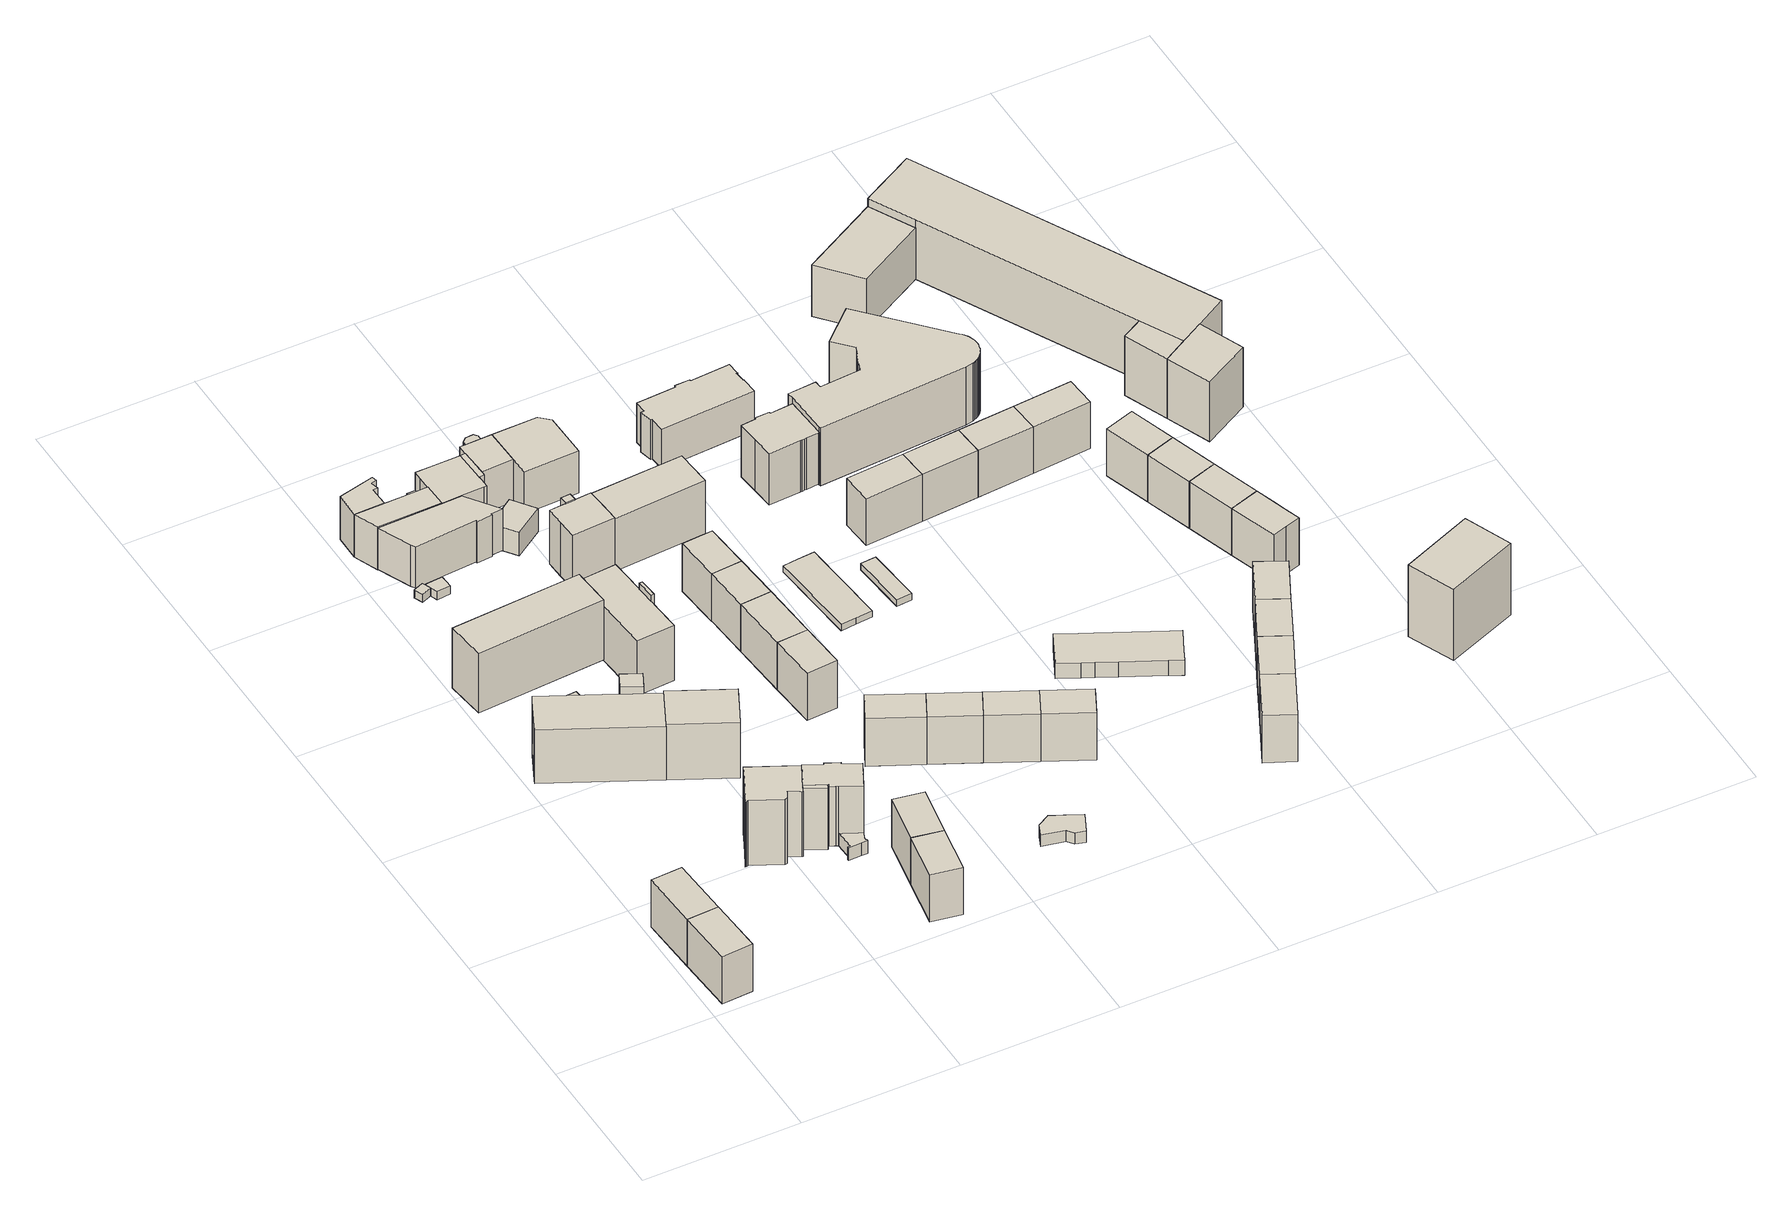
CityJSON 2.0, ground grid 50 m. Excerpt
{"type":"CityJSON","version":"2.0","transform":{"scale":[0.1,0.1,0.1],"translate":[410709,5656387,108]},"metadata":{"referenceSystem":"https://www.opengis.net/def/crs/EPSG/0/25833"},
"CityObjects":{
"building1":{"type":"Building","attributes":{"Dachtyp_tdc":"tdcGableRoof","Gemeindeschluessel":14612000,"Dachneigung":34.64,"QualitaetDacherkennung":91,"Geometrietyp2DReferenz":"3000","measuredHeight":19.17,"function":"31001_9998","roofType":"3100"},"geometry":[{"type":"Solid","lod":"1","boundaries":[[[[0,1,2,3]],[[4,5,6,7]],[[3,5,4,0]],[[2,6,5,3]],[[1,7,6,2]],[[0,4,7,1]]]]}]},
"building2":{"type":"Building","attributes":{"Dachtyp_tdc":"tdcGableRoof","Gemeindeschluessel":14612000,"Dachneigung":34.82,"QualitaetDacherkennung":87,"Geometrietyp2DReferenz":"3000","measuredHeight":19.17,"function":"31001_9998","roofType":"3100"},"geometry":[{"type":"Solid","lod":"1","boundaries":[[[[1,0,8,9]],[[7,10,11,4]],[[9,10,7,1]],[[8,11,10,9]],[[0,4,11,8]],[[1,7,4,0]]]]}]},
"building3":{"type":"Building","attributes":{"Gemeindeschluessel":14612000,"Geometrietyp2DReferenz":"3000","function":"31001_9998","roofType":"9999"},"children":["building3-1","building3-2"]},
"building3-1":{"type":"BuildingPart","attributes":{"Dachtyp_tdc":"tdcPolyFlatRoof","Dachneigung":0,"QualitaetDacherkennung":34,"Geometrietyp2DReferenz":"3000","measuredHeight":22.38,"roofType":"1000"},"parents":["building3"],"geometry":[{"type":"Solid","lod":"1","boundaries":[[[[12,13,14,15]],[[16,17,18,19]],[[14,17,16,15]],[[13,18,17,14]],[[12,19,18,13]],[[15,16,19,12]]]]}]},
"building3-2":{"type":"BuildingPart","attributes":{"Dachtyp_tdc":"tdcCutGableRoof","Dachneigung":0.885,"QualitaetDacherkennung":66,"Geometrietyp2DReferenz":"3000","measuredHeight":22.41,"roofType":"9999"},"parents":["building3"],"geometry":[{"type":"Solid","lod":"1","boundaries":[[[[20,21,22,23,24,25,26,27,28,29,30]],[[31,16,19,32,33,34,35,36,37,38,39]],[[30,16,31,20]],[[29,19,16,30]],[[28,32,19,29]],[[27,33,32,28]],[[26,34,33,27]],[[25,35,34,26]],[[24,36,35,25]],[[23,37,36,24]],[[22,38,37,23]],[[21,39,38,22]],[[20,31,39,21]]]]}]},
"building4":{"type":"Building","attributes":{"Dachtyp_tdc":"tdcPolyFlatRoof","Gemeindeschluessel":14612000,"Dachneigung":0,"QualitaetDacherkennung":68,"Geometrietyp2DReferenz":"3000","measuredHeight":2.87,"function":"31001_9998","roofType":"1000"},"geometry":[{"type":"Solid","lod":"1","boundaries":[[[[40,41,42,43]],[[44,45,46,47]],[[43,45,44,40]],[[42,46,45,43]],[[41,47,46,42]],[[40,44,47,41]]]]}]},
"building5":{"type":"Building","attributes":{"Dachtyp_tdc":"tdcFreeFormRoof","Gemeindeschluessel":14612000,"Dachneigung":1.7,"QualitaetDacherkennung":62,"Geometrietyp2DReferenz":"3000","measuredHeight":25.72,"function":"31001_9998","roofType":"5000"},"geometry":[{"type":"Solid","lod":"1","boundaries":[[[[48,49,50,51,52,53,54,55,56,57,58,59,60,61]],[[62,63,64,65,66,67,68,69,70,71,72,73,74,75]],[[61,63,62,48]],[[60,64,63,61]],[[59,65,64,60]],[[58,66,65,59]],[[57,67,66,58]],[[56,68,67,57]],[[55,69,68,56]],[[54,70,69,55]],[[53,71,70,54]],[[52,72,71,53]],[[51,73,72,52]],[[50,74,73,51]],[[49,75,74,50]],[[48,62,75,49]]]]}]},
"building6":{"type":"Building","attributes":{"Dachtyp_tdc":"tdcCutGableRoof","Gemeindeschluessel":14612000,"Dachneigung":1.02,"QualitaetDacherkennung":61,"Geometrietyp2DReferenz":"3000","measuredHeight":22.36,"function":"31001_9998","roofType":"9999"},"geometry":[{"type":"Solid","lod":"1","boundaries":[[[[76,77,78,79]],[[80,81,82,83]],[[79,81,80,76]],[[78,82,81,79]],[[77,83,82,78]],[[76,80,83,77]]]]}]},
"building7":{"type":"Building","attributes":{"Gemeindeschluessel":14612000,"Dachorientierung":0,"MittlereTraufHoehe":113.86,"ObjektHoehe":2.95,"BodenHoehe":110.91,"Geometrietyp2DReferenz":"3000","BezugspunktDach":"2000","AbsoluteHoehe":113.86,"Dachflaeche":10.12,"measuredHeight":2.95,"function":"31001_9998","storeysAboveGround":1},"geometry":[{"type":"Solid","lod":"1","boundaries":[[[[84,85,86,87,88]],[[89,90,91,92,93]],[[88,90,89,84]],[[87,91,90,88]],[[86,92,91,87]],[[85,93,92,86]],[[84,89,93,85]]]]}]},
"building8":{"type":"Building","attributes":{"Gemeindeschluessel":14612000,"Dachorientierung":0,"MittlereTraufHoehe":113.86,"ObjektHoehe":3.05,"BodenHoehe":110.81,"Geometrietyp2DReferenz":"3000","BezugspunktDach":"2000","AbsoluteHoehe":113.86,"Dachflaeche":21.49,"measuredHeight":3.05,"function":"31001_9998","storeysAboveGround":1},"geometry":[{"type":"Solid","lod":"1","boundaries":[[[[87,86,94,95,96]],[[97,98,99,100,101]],[[96,98,97,87]],[[95,99,98,96]],[[94,100,99,95]],[[86,101,100,94]],[[87,97,101,86]]]]}]},
"building9":{"type":"Building","attributes":{"Dachtyp_tdc":"tdcGableRoof","Gemeindeschluessel":14612000,"Dachneigung":26.68,"QualitaetDacherkennung":77,"Geometrietyp2DReferenz":"3000","measuredHeight":22.37,"function":"31001_9998","roofType":"3100"},"geometry":[{"type":"Solid","lod":"1","boundaries":[[[[102,103,104,105]],[[106,36,33,107]],[[105,36,106,102]],[[104,33,36,105]],[[103,107,33,104]],[[102,106,107,103]]]]}]},
"building10":{"type":"Building","attributes":{"Gemeindeschluessel":14612000,"Geometrietyp2DReferenz":"3000","function":"31001_9998","roofType":"9999"},"children":["building10-1","building10-2","building10-3"]},
"building10-1":{"type":"BuildingPart","attributes":{"Dachtyp_tdc":"tdcPolyFlatRoof","Dachneigung":8.55,"QualitaetDacherkennung":21,"Geometrietyp2DReferenz":"3000","measuredHeight":22.87,"roofType":"2100"},"parents":["building10"],"geometry":[{"type":"Solid","lod":"1","boundaries":[[[[108,109,110,111,112]],[[113,114,115,116,117]],[[112,114,113,108]],[[111,115,114,112]],[[110,116,115,111]],[[109,117,116,110]],[[108,113,117,109]]]]}]},
"building10-2":{"type":"BuildingPart","attributes":{"Dachtyp_tdc":"tdcGableRoof","Dachneigung":31.83,"QualitaetDacherkennung":63,"Geometrietyp2DReferenz":"3000","measuredHeight":23.54,"roofType":"3100"},"parents":["building10"],"geometry":[{"type":"Solid","lod":"1","boundaries":[[[[118,119,120,121,122,123,124,125,126,127,128,129,130,131,132]],[[133,114,113,134,135,136,137,138,139,140,141,142,143,144,145]],[[132,114,133,118]],[[131,113,114,132]],[[130,134,113,131]],[[129,135,134,130]],[[128,136,135,129]],[[127,137,136,128]],[[126,138,137,127]],[[125,139,138,126]],[[124,140,139,125]],[[123,141,140,124]],[[122,142,141,123]],[[121,143,142,122]],[[120,144,143,121]],[[119,145,144,120]],[[118,133,145,119]]]]}]},
"building10-3":{"type":"BuildingPart","attributes":{"Dachtyp_tdc":"tdcFreeFormRoof","Dachneigung":13.94,"QualitaetDacherkennung":21,"Geometrietyp2DReferenz":"3000","measuredHeight":5.51,"roofType":"5000"},"parents":["building10"],"geometry":[{"type":"Solid","lod":"1","boundaries":[[[[146,147,148,149,150,151,152,153,154,155,156,157,158,159]],[[141,160,161,162,163,164,165,166,167,168,145,169,144,142]],[[159,160,141,146]],[[158,161,160,159]],[[157,162,161,158]],[[156,163,162,157]],[[155,164,163,156]],[[154,165,164,155]],[[153,166,165,154]],[[152,167,166,153]],[[151,168,167,152]],[[150,145,168,151]],[[149,169,145,150]],[[148,144,169,149]],[[147,142,144,148]],[[146,141,142,147]]]]}]},
"building11":{"type":"Building","attributes":{"Dachtyp_tdc":"tdcGableRoof","Gemeindeschluessel":14612000,"Dachneigung":35.55,"QualitaetDacherkennung":91,"Geometrietyp2DReferenz":"3000","measuredHeight":19.16,"function":"31001_9998","roofType":"3100"},"geometry":[{"type":"Solid","lod":"1","boundaries":[[[[170,171,172,173]],[[174,175,176,177]],[[173,175,174,170]],[[172,176,175,173]],[[171,177,176,172]],[[170,174,177,171]]]]}]},
"building12":{"type":"Building","attributes":{"Dachtyp_tdc":"tdcPolyFlatRoof","Gemeindeschluessel":14612000,"Dachneigung":2.78,"QualitaetDacherkennung":72,"Geometrietyp2DReferenz":"3000","measuredHeight":15.49,"function":"31001_9998","roofType":"2100"},"geometry":[{"type":"Solid","lod":"1","boundaries":[[[[178,179,180,181,182,183,184,185,186]],[[187,188,189,190,191,192,193,194,195]],[[186,188,187,178]],[[185,189,188,186]],[[184,190,189,185]],[[183,191,190,184]],[[182,192,191,183]],[[181,193,192,182]],[[180,194,193,181]],[[179,195,194,180]],[[178,187,195,179]]]]}]},
"building13":{"type":"Building","attributes":{"Dachtyp_tdc":"tdcGableRoof","Gemeindeschluessel":14612000,"Dachneigung":35.4,"QualitaetDacherkennung":87,"Geometrietyp2DReferenz":"3000","measuredHeight":19.2,"function":"31001_9998","roofType":"3100"},"geometry":[{"type":"Solid","lod":"1","boundaries":[[[[196,197,198,199]],[[175,200,201,176]],[[199,200,175,196]],[[198,201,200,199]],[[197,176,201,198]],[[196,175,176,197]]]]}]},
"building14":{"type":"Building","attributes":{"Dachtyp_tdc":"tdcFreeFormRoof","Gemeindeschluessel":14612000,"Dachneigung":40.22,"QualitaetDacherkennung":13,"Geometrietyp2DReferenz":"3000","measuredHeight":2.28,"function":"31001_9998","roofType":"5000"},"geometry":[{"type":"Solid","lod":"1","boundaries":[[[[202,203,204,205,206,207,208]],[[209,210,211,212,213,214,215]],[[208,210,209,202]],[[207,211,210,208]],[[206,212,211,207]],[[205,213,212,206]],[[204,214,213,205]],[[203,215,214,204]],[[202,209,215,203]]]]}]},
"building15":{"type":"Building","attributes":{"Gemeindeschluessel":14612000,"Geometrietyp2DReferenz":"3000","function":"31001_9998","roofType":"9999"},"children":["building15-1","building15-2"]},
"building15-1":{"type":"BuildingPart","attributes":{"Dachtyp_tdc":"tdcPolyFlatRoof","Dachneigung":38.59,"QualitaetDacherkennung":54,"Geometrietyp2DReferenz":"3000","measuredHeight":22.75,"roofType":"2100"},"parents":["building15"],"geometry":[{"type":"Solid","lod":"1","boundaries":[[[[216,217,218,219]],[[220,221,222,223]],[[219,221,220,216]],[[218,222,221,219]],[[217,223,222,218]],[[216,220,223,217]]]]}]},
"building15-2":{"type":"BuildingPart","attributes":{"Dachtyp_tdc":"tdcCutTentRoof","Dachneigung":1.32,"QualitaetDacherkennung":42,"Geometrietyp2DReferenz":"3000","measuredHeight":22.19,"roofType":"9999"},"parents":["building15"],"geometry":[{"type":"Solid","lod":"1","boundaries":[[[[224,225,226,227,228,229,230]],[[222,221,231,232,233,234,235]],[[229,221,222,230]],[[228,231,221,229]],[[227,232,231,228]],[[226,233,232,227]],[[225,234,233,226]],[[224,235,234,225]],[[230,222,235,224]]]]}]},
"building16":{"type":"Building","attributes":{"Gemeindeschluessel":14612000,"Geometrietyp2DReferenz":"3000","function":"31001_9998","roofType":"9999"},"children":["building16-1","building16-2","building16-3","building16-4","building16-5","building16-6","building16-7","building16-8"]},
"building16-1":{"type":"BuildingPart","attributes":{"Dachtyp_tdc":"tdcPolyFlatRoof","Dachneigung":0,"QualitaetDacherkennung":77,"Geometrietyp2DReferenz":"3000","measuredHeight":15.81,"roofType":"1000"},"parents":["building16"],"geometry":[{"type":"Solid","lod":"1","boundaries":[[[[236,237,238,239,240,241,242,243]],[[244,245,246,247,248,249,250,251]],[[243,245,244,236]],[[242,246,245,243]],[[241,247,246,242]],[[240,248,247,241]],[[239,249,248,240]],[[238,250,249,239]],[[237,251,250,238]],[[236,244,251,237]]]]}]},
"building16-2":{"type":"BuildingPart","attributes":{"Dachtyp_tdc":"tdcPolyFlatRoof","Dachneigung":0,"QualitaetDacherkennung":59,"Geometrietyp2DReferenz":"3000","measuredHeight":9,"roofType":"1000"},"parents":["building16"],"geometry":[{"type":"Solid","lod":"1","boundaries":[[[[252,253,254,255]],[[256,257,258,259]],[[255,257,256,252]],[[254,258,257,255]],[[253,259,258,254]],[[252,256,259,253]]]]}]},
"building16-3":{"type":"BuildingPart","attributes":{"Dachtyp_tdc":"tdcPolyFlatRoof","Dachneigung":0,"QualitaetDacherkennung":69,"Geometrietyp2DReferenz":"3000","measuredHeight":15.81,"roofType":"1000"},"parents":["building16"],"geometry":[{"type":"Solid","lod":"1","boundaries":[[[[237,260,261,262,263,264,238]],[[251,250,265,266,267,268,269]],[[238,250,251,237]],[[264,265,250,238]],[[263,266,265,264]],[[262,267,266,263]],[[261,268,267,262]],[[260,269,268,261]],[[237,251,269,260]]]]}]},
"building16-4":{"type":"BuildingPart","attributes":{"Dachtyp_tdc":"tdcPolyFlatRoof","Dachneigung":0,"QualitaetDacherkennung":64,"Geometrietyp2DReferenz":"3000","measuredHeight":15.62,"roofType":"1000"},"parents":["building16"],"geometry":[{"type":"Solid","lod":"1","boundaries":[[[[270,271,272,273,274,275]],[[276,277,278,279,280,281]],[[274,277,276,275]],[[273,278,277,274]],[[272,279,278,273]],[[271,280,279,272]],[[270,281,280,271]],[[275,276,281,270]]]]}]},
"building16-5":{"type":"BuildingPart","attributes":{"Dachtyp_tdc":"tdcFreeFormRoof","Dachneigung":27.07,"QualitaetDacherkennung":23,"Geometrietyp2DReferenz":"3000","measuredHeight":15.9,"roofType":"5000"},"parents":["building16"],"geometry":[{"type":"Solid","lod":"1","boundaries":[[[[282,283,284,285,286]],[[287,288,289,276,281]],[[286,288,287,282]],[[285,289,288,286]],[[284,276,289,285]],[[283,281,276,284]],[[282,287,281,283]]]]}]},
"building16-6":{"type":"BuildingPart","attributes":{"Dachtyp_tdc":"tdcPolyFlatRoof","Dachneigung":0,"QualitaetDacherkennung":51,"Geometrietyp2DReferenz":"3000","measuredHeight":15.65,"roofType":"1000"},"parents":["building16"],"geometry":[{"type":"Solid","lod":"1","boundaries":[[[[290,291,292,293,294,295,296,297,298,299,300,301]],[[267,256,259,302,303,304,289,288,305,306,307,268]],[[301,256,267,290]],[[300,259,256,301]],[[299,302,259,300]],[[298,303,302,299]],[[297,304,303,298]],[[296,289,304,297]],[[295,288,289,296]],[[294,305,288,295]],[[293,306,305,294]],[[292,307,306,293]],[[291,268,307,292]],[[290,267,268,291]]]]}]},
"building16-7":{"type":"BuildingPart","attributes":{"Dachtyp_tdc":"tdcPolyFlatRoof","Dachneigung":0,"QualitaetDacherkennung":46,"Geometrietyp2DReferenz":"3000","measuredHeight":15.67,"roofType":"1000"},"parents":["building16"],"geometry":[{"type":"Solid","lod":"1","boundaries":[[[[271,308,309,310,311,272]],[[280,279,312,313,314,315]],[[272,279,280,271]],[[311,312,279,272]],[[310,313,312,311]],[[309,314,313,310]],[[308,315,314,309]],[[271,280,315,308]]]]}]},
"building16-8":{"type":"BuildingPart","attributes":{"Dachtyp_tdc":"tdcFreeFormRoof","Dachneigung":12.65,"QualitaetDacherkennung":26,"Geometrietyp2DReferenz":"3000","measuredHeight":15.81,"roofType":"5000"},"parents":["building16"],"geometry":[{"type":"MultiSurface","lod":"1","boundaries":[[[316,317,318,319,320,321,316,322]],[[279,323,278,324,325,326,327,323]],[[316,323,279,322]],[[321,278,323,316]],[[320,324,278,321]],[[319,325,324,320]],[[318,326,325,319]],[[317,327,326,318]],[[316,323,327,317]]]}]},
"building17":{"type":"Building","attributes":{"Gemeindeschluessel":14612000,"Geometrietyp2DReferenz":"3000","function":"31001_9998","roofType":"9999"},"children":["building17-1","building17-2"]},
"building17-1":{"type":"BuildingPart","attributes":{"Dachtyp_tdc":"tdcPolyFlatRoof","Dachneigung":0,"QualitaetDacherkennung":44,"Geometrietyp2DReferenz":"3000","measuredHeight":8.52,"roofType":"1000"},"parents":["building17"],"geometry":[{"type":"Solid","lod":"1","boundaries":[[[[328,329,330,331]],[[332,333,307,306]],[[331,333,332,328]],[[330,307,333,331]],[[329,306,307,330]],[[328,332,306,329]]]]}]},
"building17-2":{"type":"BuildingPart","attributes":{"Dachtyp_tdc":"tdcPolyFlatRoof","Dachneigung":0,"QualitaetDacherkennung":58,"Geometrietyp2DReferenz":"3000","measuredHeight":8.62,"roofType":"1000"},"parents":["building17"],"geometry":[{"type":"Solid","lod":"1","boundaries":[[[[334,335,336,337,338,339]],[[340,341,342,333,332,343]],[[339,341,340,334]],[[338,342,341,339]],[[337,333,342,338]],[[336,332,333,337]],[[335,343,332,336]],[[334,340,343,335]]]]}]},
"building18":{"type":"Building","attributes":{"Gemeindeschluessel":14612000,"Geometrietyp2DReferenz":"3000","function":"31001_9998","roofType":"9999"},"children":["building18-1","building18-2"]},
"building18-1":{"type":"BuildingPart","attributes":{"Dachtyp_tdc":"tdcPolyFlatRoof","Dachneigung":3.38,"QualitaetDacherkennung":68,"Geometrietyp2DReferenz":"3000","measuredHeight":20.1,"roofType":"2100"},"parents":["building18"],"geometry":[{"type":"Solid","lod":"1","boundaries":[[[[344,345,346,347]],[[348,349,350,351]],[[347,349,348,344]],[[346,350,349,347]],[[345,351,350,346]],[[344,348,351,345]]]]}]},
"building18-2":{"type":"BuildingPart","attributes":{"Dachtyp_tdc":"tdcGableRoof","Dachneigung":30.78,"QualitaetDacherkennung":38,"Geometrietyp2DReferenz":"3000","measuredHeight":21.77,"roofType":"3100"},"parents":["building18"],"geometry":[{"type":"Solid","lod":"1","boundaries":[[[[352,353,354,355,356,357,358,359]],[[349,360,361,362,363,364,365,350]],[[358,360,349,359]],[[357,361,360,358]],[[356,362,361,357]],[[355,363,362,356]],[[354,364,363,355]],[[353,365,364,354]],[[352,350,365,353]],[[359,349,350,352]]]]}]},
"building19":{"type":"Building","attributes":{"Dachtyp_tdc":"tdcGableRoof","Gemeindeschluessel":14612000,"Dachneigung":35.94,"QualitaetDacherkennung":88,"Geometrietyp2DReferenz":"3000","measuredHeight":19.19,"function":"31001_9998","roofType":"3100"},"geometry":[{"type":"Solid","lod":"1","boundaries":[[[[366,367,368,369]],[[370,371,372,373]],[[369,371,370,366]],[[368,372,371,369]],[[367,373,372,368]],[[366,370,373,367]]]]}]},
"building20":{"type":"Building","attributes":{"Dachtyp_tdc":"tdcGableRoof","Gemeindeschluessel":14612000,"Dachneigung":35.2,"QualitaetDacherkennung":71,"Geometrietyp2DReferenz":"3000","measuredHeight":19.33,"function":"31001_9998","roofType":"3100"},"geometry":[{"type":"Solid","lod":"1","boundaries":[[[[374,375,376,377]],[[378,379,380,381]],[[377,379,378,374]],[[376,380,379,377]],[[375,381,380,376]],[[374,378,381,375]]]]}]},
"building21":{"type":"Building","attributes":{"Dachtyp_tdc":"tdcGableRoof","Gemeindeschluessel":14612000,"Dachneigung":36.12,"QualitaetDacherkennung":89,"Geometrietyp2DReferenz":"3000","measuredHeight":19.22,"function":"31001_9998","roofType":"3100"},"geometry":[{"type":"Solid","lod":"1","boundaries":[[[[382,383,369,368]],[[384,372,371,385]],[[368,372,384,382]],[[369,371,372,368]],[[383,385,371,369]],[[382,384,385,383]]]]}]},
"building22":{"type":"Building","attributes":{"Dachtyp_tdc":"tdcGableRoof","Gemeindeschluessel":14612000,"Dachneigung":35.34,"QualitaetDacherkennung":88,"Geometrietyp2DReferenz":"3000","measuredHeight":19.18,"function":"31001_9998","roofType":"3100"},"geometry":[{"type":"Solid","lod":"1","boundaries":[[[[386,387,383,382]],[[388,384,385,389]],[[382,384,388,386]],[[383,385,384,382]],[[387,389,385,383]],[[386,388,389,387]]]]}]},
"building23":{"type":"Building","attributes":{"Dachtyp_tdc":"tdcPolyFlatRoof","Gemeindeschluessel":14612000,"Dachneigung":5.62,"QualitaetDacherkennung":68,"Geometrietyp2DReferenz":"3000","measuredHeight":4.59,"function":"31001_9998","roofType":"2100"},"geometry":[{"type":"Solid","lod":"1","boundaries":[[[[390,391,392,393,394,395,396,397,398,399,400]],[[401,402,403,404,405,406,407,408,409,410,411]],[[400,402,401,390]],[[399,403,402,400]],[[398,404,403,399]],[[397,405,404,398]],[[396,406,405,397]],[[395,407,406,396]],[[394,408,407,395]],[[393,409,408,394]],[[392,410,409,393]],[[391,411,410,392]],[[390,401,411,391]]]]}]},
"building24":{"type":"Building","attributes":{"Dachtyp_tdc":"tdcGableRoof","Gemeindeschluessel":14612000,"Dachneigung":35.53,"QualitaetDacherkennung":90,"Geometrietyp2DReferenz":"3000","measuredHeight":19.37,"function":"31001_9998","roofType":"3100"},"geometry":[{"type":"Solid","lod":"1","boundaries":[[[[387,386,412,413]],[[414,415,416,417]],[[413,415,414,387]],[[412,416,415,413]],[[386,417,416,412]],[[387,414,417,386]]]]}]},
"building25":{"type":"Building","attributes":{"Dachtyp_tdc":"tdcGableRoof","Gemeindeschluessel":14612000,"Dachneigung":35.53,"QualitaetDacherkennung":74,"Geometrietyp2DReferenz":"3000","measuredHeight":19.31,"function":"31001_9998","roofType":"3100"},"geometry":[{"type":"Solid","lod":"1","boundaries":[[[[375,374,418,419]],[[420,421,422,423]],[[419,421,420,375]],[[418,422,421,419]],[[374,423,422,418]],[[375,420,423,374]]]]}]},
"building26":{"type":"Building","attributes":{"Dachtyp_tdc":"tdcPolyFlatRoof","Gemeindeschluessel":14612000,"Dachneigung":0,"QualitaetDacherkennung":64,"Geometrietyp2DReferenz":"3000","measuredHeight":19.52,"function":"31001_9998","roofType":"1000"},"geometry":[{"type":"Solid","lod":"1","boundaries":[[[[424,425,426,427]],[[428,429,430,431]],[[427,429,428,424]],[[426,430,429,427]],[[425,431,430,426]],[[424,428,431,425]]]]}]},
"building27":{"type":"Building","attributes":{"Dachtyp_tdc":"tdcGableRoof","Gemeindeschluessel":14612000,"Dachneigung":35.58,"QualitaetDacherkennung":74,"Geometrietyp2DReferenz":"3000","measuredHeight":19.34,"function":"31001_9998","roofType":"3100"},"geometry":[{"type":"Solid","lod":"1","boundaries":[[[[419,418,432,433]],[[434,435,436,437]],[[433,435,434,419]],[[432,436,435,433]],[[418,437,436,432]],[[419,434,437,418]]]]}]},
"building28":{"type":"Building","attributes":{"Dachtyp_tdc":"tdcPolyFlatRoof","Gemeindeschluessel":14612000,"Dachneigung":0,"QualitaetDacherkennung":86,"Geometrietyp2DReferenz":"3000","measuredHeight":2.27,"function":"31001_2463","roofType":"1000"},"geometry":[{"type":"Solid","lod":"1","boundaries":[[[[438,439,440,441,442,443]],[[444,445,446,447,448,449]],[[443,445,444,438]],[[442,446,445,443]],[[441,447,446,442]],[[440,448,447,441]],[[439,449,448,440]],[[438,444,449,439]]]]}]},
"building29":{"type":"Building","attributes":{"Dachtyp_tdc":"tdcFreeFormRoof","Gemeindeschluessel":14612000,"Dachneigung":35.9,"QualitaetDacherkennung":69,"Geometrietyp2DReferenz":"3000","measuredHeight":19.36,"function":"31001_9998","roofType":"5000"},"geometry":[{"type":"Solid","lod":"1","boundaries":[[[[450,432,451,452,433]],[[453,435,454,455,436]],[[433,435,453,450]],[[452,454,435,433]],[[451,455,454,452]],[[432,436,455,451]],[[450,453,436,432]]]]}]},
"building30":{"type":"Building","attributes":{"Dachtyp_tdc":"tdcPolyFlatRoof","Gemeindeschluessel":14612000,"Dachneigung":3.05,"QualitaetDacherkennung":96,"Geometrietyp2DReferenz":"3000","measuredHeight":2.42,"function":"31001_2463","roofType":"2100"},"geometry":[{"type":"Solid","lod":"1","boundaries":[[[[456,457,458,459]],[[460,461,462,463]],[[459,461,460,456]],[[458,462,461,459]],[[457,463,462,458]],[[456,460,463,457]]]]}]},
"building31":{"type":"Building","attributes":{"Dachtyp_tdc":"tdcHipRoof","Gemeindeschluessel":14612000,"Dachneigung":22.75,"QualitaetDacherkennung":67,"Geometrietyp2DReferenz":"3000","measuredHeight":16.23,"function":"31001_9998","roofType":"3200"},"geometry":[{"type":"Solid","lod":"1","boundaries":[[[[464,465,466,467,468,469,470,471,472,473,474,475,476,477,478,479,480,481,482,483,484]],[[485,486,487,488,489,490,491,492,493,494,495,496,497,498,499,500,501,502,503,504,505]],[[484,486,485,464]],[[483,487,486,484]],[[482,488,487,483]],[[481,489,488,482]],[[480,490,489,481]],[[479,491,490,480]],[[478,492,491,479]],[[477,493,492,478]],[[476,494,493,477]],[[475,495,494,476]],[[474,496,495,475]],[[473,497,496,474]],[[472,498,497,473]],[[471,499,498,472]],[[470,500,499,471]],[[469,501,500,470]],[[468,502,501,469]],[[467,503,502,468]],[[466,504,503,467]],[[465,505,504,466]],[[464,485,505,465]]]]}]},
"building32":{"type":"Building","attributes":{"Dachtyp_tdc":"tdcGableRoof","Gemeindeschluessel":14612000,"Dachneigung":22.89,"QualitaetDacherkennung":71,"Geometrietyp2DReferenz":"3000","measuredHeight":20.59,"function":"31001_9998","roofType":"3100"},"geometry":[{"type":"Solid","lod":"1","boundaries":[[[[506,507,508,509,510,511,512,513,514,515,516,517,518,519,520,521]],[[522,523,524,525,526,527,528,529,530,531,532,533,534,535,536,537]],[[521,523,522,506]],[[520,524,523,521]],[[519,525,524,520]],[[518,526,525,519]],[[517,527,526,518]],[[516,528,527,517]],[[515,529,528,516]],[[514,530,529,515]],[[513,531,530,514]],[[512,532,531,513]],[[511,533,532,512]],[[510,534,533,511]],[[509,535,534,510]],[[508,536,535,509]],[[507,537,536,508]],[[506,522,537,507]]]]}]},
"building33":{"type":"Building","attributes":{"Dachtyp_tdc":"tdcGableRoof","Gemeindeschluessel":14612000,"Dachneigung":35.75,"QualitaetDacherkennung":89,"Geometrietyp2DReferenz":"3000","measuredHeight":19.13,"function":"31001_9998","roofType":"3100"},"geometry":[{"type":"Solid","lod":"1","boundaries":[[[[538,539,540,541]],[[542,543,544,545]],[[541,543,542,538]],[[540,544,543,541]],[[539,545,544,540]],[[538,542,545,539]]]]}]},
"building34":{"type":"Building","attributes":{"Dachtyp_tdc":"tdcPolyFlatRoof","Gemeindeschluessel":14612000,"Dachneigung":0,"QualitaetDacherkennung":37,"Geometrietyp2DReferenz":"3000","measuredHeight":5.58,"function":"31001_9998","roofType":"1000"},"geometry":[{"type":"Solid","lod":"1","boundaries":[[[[546,547,548,549,550,551,552,553,554,555,556,557,558,559]],[[560,561,562,563,564,565,566,567,568,569,570,571,572,573]],[[559,561,560,546]],[[558,562,561,559]],[[557,563,562,558]],[[556,564,563,557]],[[555,565,564,556]],[[554,566,565,555]],[[553,567,566,554]],[[552,568,567,553]],[[551,569,568,552]],[[550,570,569,551]],[[549,571,570,550]],[[548,572,571,549]],[[547,573,572,548]],[[546,560,573,547]]]]}]},
"building35":{"type":"Building","attributes":{"Dachtyp_tdc":"tdcGableRoof","Gemeindeschluessel":14612000,"Dachneigung":36,"QualitaetDacherkennung":79,"Geometrietyp2DReferenz":"3000","measuredHeight":19.28,"function":"31001_9998","roofType":"3100"},"geometry":[{"type":"Solid","lod":"1","boundaries":[[[[574,575,576,577]],[[578,579,580,581]],[[577,579,578,574]],[[576,580,579,577]],[[575,581,580,576]],[[574,578,581,575]]]]}]},
"building36":{"type":"Building","attributes":{"Dachtyp_tdc":"tdcGableRoof","Gemeindeschluessel":14612000,"Dachneigung":36.16,"QualitaetDacherkennung":89,"Geometrietyp2DReferenz":"3000","measuredHeight":19.15,"function":"31001_9998","roofType":"3100"},"geometry":[{"type":"Solid","lod":"1","boundaries":[[[[541,540,582,583]],[[543,584,585,544]],[[583,584,543,541]],[[582,585,584,583]],[[540,544,585,582]],[[541,543,544,540]]]]}]},
"building37":{"type":"Building","attributes":{"Dachtyp_tdc":"tdcGableRoof","Gemeindeschluessel":14612000,"Dachneigung":35.4,"QualitaetDacherkennung":85,"Geometrietyp2DReferenz":"3000","measuredHeight":19.24,"function":"31001_9998","roofType":"3100"},"geometry":[{"type":"Solid","lod":"1","boundaries":[[[[577,576,586,587]],[[579,588,589,580]],[[587,588,579,577]],[[586,589,588,587]],[[576,580,589,586]],[[577,579,580,576]]]]}]},
"building38":{"type":"Building","attributes":{"Gemeindeschluessel":14612000,"Dachtyp_tdc":"tdcFreeFormRoof","Dachneigung":15.14,"QualitaetDacherkennung":9,"Geometrietyp2DReferenz":"3000","measuredHeight":23.11,"function":"31001_9998","roofType":"5000"},"geometry":[{"type":"Solid","lod":"1","boundaries":[[[[590,591,592,593,594,595,596,597,598,599,600,601,602,603,604,605,606,607,608,609,610,611,612,613,614,615,616,617,618,619,620,621,622,623,624,625,626,627,628,629,630,631,632,633]],[[634,635,636,637,638,639,640,641,642,643,644,645,646,647,648,649,650,651,652,653,654,655,656,657,658,659,660,661,662,663,664,665,666,667,668,669,670,671,672,673,674,675,676,677]],[[633,635,634,590]],[[632,636,635,633]],[[631,637,636,632]],[[630,638,637,631]],[[629,639,638,630]],[[628,640,639,629]],[[627,641,640,628]],[[626,642,641,627]],[[625,643,642,626]],[[624,644,643,625]],[[623,645,644,624]],[[622,646,645,623]],[[621,647,646,622]],[[620,648,647,621]],[[619,649,648,620]],[[618,650,649,619]],[[617,651,650,618]],[[616,652,651,617]],[[615,653,652,616]],[[614,654,653,615]],[[613,655,654,614]],[[612,656,655,613]],[[611,657,656,612]],[[610,658,657,611]],[[609,659,658,610]],[[608,660,659,609]],[[607,661,660,608]],[[606,662,661,607]],[[605,663,662,606]],[[604,664,663,605]],[[603,665,664,604]],[[602,666,665,603]],[[601,667,666,602]],[[600,668,667,601]],[[599,669,668,600]],[[598,670,669,599]],[[597,671,670,598]],[[596,672,671,597]],[[595,673,672,596]],[[594,674,673,595]],[[593,675,674,594]],[[592,676,675,593]],[[591,677,676,592]],[[590,634,677,591]]]]}]},
"building39":{"type":"Building","attributes":{"Dachtyp_tdc":"tdcGableRoof","Gemeindeschluessel":14612000,"Dachneigung":35.85,"QualitaetDacherkennung":84,"Geometrietyp2DReferenz":"3000","measuredHeight":19.27,"function":"31001_9998","roofType":"3100"},"geometry":[{"type":"Solid","lod":"1","boundaries":[[[[678,679,587,586]],[[680,589,588,681]],[[586,589,680,678]],[[587,588,589,586]],[[679,681,588,587]],[[678,680,681,679]]]]}]},
"building40":{"type":"Building","attributes":{"Dachtyp_tdc":"tdcGableRoof","Gemeindeschluessel":14612000,"Dachneigung":35.64,"QualitaetDacherkennung":88,"Geometrietyp2DReferenz":"3000","measuredHeight":19.11,"function":"31001_9998","roofType":"3100"},"geometry":[{"type":"Solid","lod":"1","boundaries":[[[[583,582,682,683]],[[584,684,685,585]],[[683,684,584,583]],[[682,685,684,683]],[[582,585,685,682]],[[583,584,585,582]]]]}]},
"building41":{"type":"Building","attributes":{"Dachtyp_tdc":"tdcGableRoof","Gemeindeschluessel":14612000,"Dachneigung":35.83,"QualitaetDacherkennung":81,"Geometrietyp2DReferenz":"3000","measuredHeight":19.27,"function":"31001_9998","roofType":"3100"},"geometry":[{"type":"Solid","lod":"1","boundaries":[[[[679,678,686,687]],[[681,688,689,680]],[[687,688,681,679]],[[686,689,688,687]],[[678,680,689,686]],[[679,681,680,678]]]]}]},
"building42":{"type":"Building","attributes":{"Dachtyp_tdc":"tdcGableRoof","Gemeindeschluessel":14612000,"Dachneigung":35.64,"QualitaetDacherkennung":87,"Geometrietyp2DReferenz":"3000","measuredHeight":19.12,"function":"31001_9998","roofType":"3100"},"geometry":[{"type":"Solid","lod":"1","boundaries":[[[[683,682,690,691]],[[684,692,693,685]],[[691,692,684,683]],[[690,693,692,691]],[[682,685,693,690]],[[683,684,685,682]]]]}]},
"building43":{"type":"Building","attributes":{"Dachtyp_tdc":"tdcGableRoof","Gemeindeschluessel":14612000,"Dachneigung":35.66,"QualitaetDacherkennung":82,"Geometrietyp2DReferenz":"3000","measuredHeight":19.17,"function":"31001_9998","roofType":"3100"},"geometry":[{"type":"Solid","lod":"1","boundaries":[[[[694,695,696,697]],[[698,699,700,701]],[[697,699,698,694]],[[696,700,699,697]],[[695,701,700,696]],[[694,698,701,695]]]]}]},
"building44":{"type":"Building","attributes":{"Dachtyp_tdc":"tdcGableRoof","Gemeindeschluessel":14612000,"Dachneigung":35.84,"QualitaetDacherkennung":81,"Geometrietyp2DReferenz":"3000","measuredHeight":19.19,"function":"31001_9998","roofType":"3100"},"geometry":[{"type":"Solid","lod":"1","boundaries":[[[[695,694,702,703]],[[704,705,706,707]],[[703,705,704,695]],[[702,706,705,703]],[[694,707,706,702]],[[695,704,707,694]]]]}]},
"building45":{"type":"Building","attributes":{"Dachtyp_tdc":"tdcGableRoof","Gemeindeschluessel":14612000,"Dachneigung":35.87,"QualitaetDacherkennung":80,"Geometrietyp2DReferenz":"3000","measuredHeight":19.23,"function":"31001_9998","roofType":"3100"},"geometry":[{"type":"Solid","lod":"1","boundaries":[[[[703,702,708,709]],[[705,710,711,706]],[[709,710,705,703]],[[708,711,710,709]],[[702,706,711,708]],[[703,705,706,702]]]]}]},
"building46":{"type":"Building","attributes":{"Dachtyp_tdc":"tdcFreeFormRoof","Gemeindeschluessel":14612000,"Dachneigung":35.69,"QualitaetDacherkennung":82,"Geometrietyp2DReferenz":"3000","measuredHeight":19.2,"function":"31001_9998","roofType":"5000"},"geometry":[{"type":"Solid","lod":"1","boundaries":[[[[708,712,713,714,715,716,709]],[[711,710,717,718,719,720,721]],[[709,710,711,708]],[[716,717,710,709]],[[715,718,717,716]],[[714,719,718,715]],[[713,720,719,714]],[[712,721,720,713]],[[708,711,721,712]]]]}]},
"building47":{"type":"Building","attributes":{"Gemeindeschluessel":14612000,"Geometrietyp2DReferenz":"3000","function":"31001_9998","roofType":"9999"},"children":["building47-1","building47-2","building47-3","building47-4"]},
"building47-1":{"type":"BuildingPart","attributes":{"Dachtyp_tdc":"tdcPolyFlatRoof","Dachneigung":0,"QualitaetDacherkennung":46,"Geometrietyp2DReferenz":"3000","measuredHeight":22.05,"roofType":"1000"},"parents":["building47"],"geometry":[{"type":"Solid","lod":"1","boundaries":[[[[722,723,724,725]],[[726,727,728,729]],[[725,727,726,722]],[[724,728,727,725]],[[723,729,728,724]],[[722,726,729,723]]]]}]},
"building47-2":{"type":"BuildingPart","attributes":{"Dachtyp_tdc":"tdcPolyFlatRoof","Dachneigung":0,"QualitaetDacherkennung":47,"Geometrietyp2DReferenz":"3000","measuredHeight":21.97,"roofType":"1000"},"parents":["building47"],"geometry":[{"type":"Solid","lod":"1","boundaries":[[[[730,731,732,733]],[[727,734,735,736]],[[733,734,727,730]],[[732,735,734,733]],[[731,736,735,732]],[[730,727,736,731]]]]}]},
"building47-3":{"type":"BuildingPart","attributes":{"Dachtyp_tdc":"tdcPolyFlatRoof","Dachneigung":0,"QualitaetDacherkennung":38,"Geometrietyp2DReferenz":"3000","measuredHeight":18.84,"roofType":"1000"},"parents":["building47"],"geometry":[{"type":"Solid","lod":"1","boundaries":[[[[737,738,739,740]],[[741,742,743,744]],[[740,742,741,737]],[[739,743,742,740]],[[738,744,743,739]],[[737,741,744,738]]]]}]},
"building47-4":{"type":"BuildingPart","attributes":{"Dachtyp_tdc":"tdcPolyFlatRoof","Dachneigung":0,"QualitaetDacherkennung":51,"Geometrietyp2DReferenz":"3000","measuredHeight":21.87,"roofType":"1000"},"parents":["building47"],"geometry":[{"type":"Solid","lod":"1","boundaries":[[[[745,746,747,748,749,750,751]],[[744,752,753,728,736,735,741]],[[751,752,744,745]],[[750,753,752,751]],[[749,728,753,750]],[[748,736,728,749]],[[747,735,736,748]],[[746,741,735,747]],[[745,744,741,746]]]]}]},
"building48":{"type":"Building","attributes":{"Dachtyp_tdc":"tdcGableRoof","Gemeindeschluessel":14612000,"Dachneigung":41.19,"QualitaetDacherkennung":56,"Geometrietyp2DReferenz":"3000","measuredHeight":30.45,"function":"31001_9998","roofType":"3100"},"geometry":[{"type":"Solid","lod":"1","boundaries":[[[[754,755,756,757]],[[758,759,760,761]],[[757,759,758,754]],[[756,760,759,757]],[[755,761,760,756]],[[754,758,761,755]]]]}]}
},
"vertices":[
[117,193,214],[17,188,214],[27,6,214],[126,12,214],[117,193,40],[126,12,40],[27,6,40],[17,188,40],
[107,385,214],[7,380,214],[7,380,40],[107,385,40],
[350,1053,256],[374,1102,256],[316,1130,256],[292,1082,256],[292,1082,33],[316,1130,33],[374,1102,33],[350,1053,33],
[74,1189,231],[65,1171,231],[19,1076,231],[13,1063,231],[339,902,231],[345,915,231],[391,1010,231],[399,1027,231],[400,1028,231],[350,1053,231],[292,1082,231],[74,1189,33],[400,1028,33],[399,1027,33],[391,1010,33],[345,915,33],[339,902,33],[13,1063,33],[19,1076,33],[65,1171,33],
[285,1205,70],[276,1307,70],[153,1299,70],[165,1194,70],[285,1205,41],[165,1194,41],[153,1299,41],[276,1307,41],
[580,564,249],[435,635,249],[414,591,249],[378,518,249],[376,513,249],[372,507,249],[376,505,249],[379,506,249],[380,508,249],[473,462,249],[481,464,249],[493,488,249],[530,469,249],[533,468,249],[580,564,8],[533,468,8],[530,469,8],[493,488,8],[481,464,8],[473,462,8],[380,508,8],[379,506,8],[376,505,8],[372,507,8],[376,513,8],[378,518,8],[414,591,8],[435,635,8],
[428,1427,250],[419,1553,250],[5,1524,250],[19,1398,250],[428,1427,29],[19,1398,29],[5,1524,29],[419,1553,29],
[92,1902,59],[103,1875,59],[135,1888,59],[127,1907,59],[124,1915,59],[92,1902,29],[124,1915,29],[127,1907,29],[135,1888,29],[103,1875,29],
[144,1865,59],[187,1869,59],[184,1912,59],[127,1907,28],[184,1912,28],[187,1869,28],[144,1865,28],[135,1888,28],
[523,812,239],[583,936,239],[399,1027,239],[339,902,239],[523,812,33],[583,936,33],
[538,479,260],[533,468,260],[594,437,260],[598,445,260],[603,448,260],[538,479,32],[603,448,32],[598,445,32],[594,437,32],[533,468,32],
[620,440,251],[627,436,251],[689,406,251],[709,446,251],[711,450,251],[711,449,251],[731,489,251],[678,515,251],[681,520,251],[638,541,251],[635,536,251],[580,564,251],[559,520,251],[538,479,251],[603,448,251],[620,440,32],[559,520,32],[580,564,32],[635,536,32],[638,541,32],[681,520,32],[678,515,32],[731,489,32],[711,449,32],[711,450,32],[709,446,32],[689,406,32],[627,436,32],
[711,449,79],[711,450,79],[689,406,79],[662,419,79],[627,436,79],[629,374,79],[621,374,79],[622,369,79],[664,370,79],[683,370,79],[683,376,79],[680,376,79],[680,387,79],[690,406,79],[690,406,32],[680,387,32],[680,376,32],[683,376,32],[683,370,32],[664,370,32],[622,369,32],[621,374,32],[629,374,32],[662,419,32],
[695,36,209],[792,19,209],[819,178,209],[723,195,209],[695,36,35],[723,195,35],[819,178,35],[792,19,35],
[402,1961,180],[328,2062,180],[61,2056,180],[107,1951,180],[115,1938,180],[314,1954,180],[314,1948,180],[364,1952,180],[363,1958,180],[402,1961,27],[363,1958,27],[364,1952,27],[314,1948,27],[314,1954,27],[115,1938,27],[107,1951,27],[61,2056,27],[328,2062,27],
[723,195,210],[819,178,210],[848,343,210],[752,360,210],[752,360,35],[848,343,35],
[262,2137,48],[262,2180,48],[235,2180,48],[235,2156,48],[216,2155,48],[216,2148,48],[226,2136,48],[262,2137,31],[226,2136,31],[216,2148,31],[216,2155,31],[235,2156,31],[235,2180,31],[262,2180,31],
[562,1382,250],[557,1442,250],[548,1441,250],[552,1381,250],[562,1382,26],[552,1381,26],[548,1441,26],[557,1442,26],
[539,1562,228],[419,1553,228],[428,1427,228],[440,1254,228],[560,1262,228],[552,1381,228],[548,1441,228],[560,1262,26],[440,1254,26],[428,1427,26],[419,1553,26],[539,1562,26],
[30,2217,183],[29,2134,183],[124,2135,183],[123,2199,183],[138,2199,183],[132,2224,183],[150,2228,183],[146,2245,183],[30,2217,25],[146,2245,25],[150,2228,25],[132,2224,25],[138,2199,25],[123,2199,25],[124,2135,25],[29,2134,25],
[262,2180,115],[261,2208,115],[234,2207,115],[235,2180,115],[262,2180,25],[235,2180,25],[234,2207,25],[261,2208,25],
[61,2056,183],[264,2060,183],[262,2137,183],[226,2136,183],[124,2134,183],[124,2134,25],[226,2136,25],[262,2137,25],[264,2060,25],[61,2056,25],
[423,2123,181],[524,2126,181],[521,2245,181],[440,2243,181],[420,2243,181],[420,2211,181],[420,2211,25],[420,2243,25],[440,2243,25],[521,2245,25],[524,2126,25],[423,2123,25],
[423,2108,182],[423,2123,182],[420,2211,182],[404,2210,182],[407,2107,182],[423,2108,25],[407,2107,25],[404,2210,25],
[262,2137,181],[264,2060,181],[328,2062,181],[399,2064,181],[408,2064,181],[407,2107,181],[404,2210,181],[397,2210,181],[308,2209,181],[264,2208,181],[261,2208,181],[262,2180,181],[264,2208,25],[308,2209,25],[397,2210,25],[408,2064,25],[399,2064,25],[328,2062,25],
[526,2067,181],[700,2071,181],[697,2219,181],[666,2248,181],[666,2248,25],[697,2219,25],[700,2071,25],[526,2067,25],
[488,2244,177],[488,2262,177],[479,2273,177],[453,2272,177],[440,2260,177],[440,2243,177],[521,2245,177],[488,2244,25],[440,2260,25],[453,2272,25],[479,2273,25],[488,2262,25],
[428,2023,110],[399,2064,110],[328,2062,110],[382,1989,110],[428,2023,25],[382,1989,25],
[525,1984,111],[473,2055,111],[428,2023,111],[382,1989,111],[402,1961,111],[432,1921,111],[525,1984,25],[432,1921,25],[402,1961,25],[473,2055,25],
[569,1880,227],[538,1878,227],[540,1853,227],[571,1855,227],[569,1880,26],[571,1855,26],[540,1853,26],[538,1878,26],
[540,1853,225],[488,1850,225],[491,1790,225],[495,1728,225],[631,1736,225],[627,1799,225],[623,1859,225],[571,1855,225],[623,1859,26],[627,1799,26],[631,1736,26],[495,1728,26],[491,1790,26],[488,1850,26],
[797,931,209],[896,938,209],[885,1090,209],[786,1083,209],[797,931,35],[786,1083,35],[885,1090,35],[896,938,35],
[1000,613,211],[1044,701,211],[892,776,211],[848,688,211],[1000,613,35],[848,688,35],[892,776,35],[1044,701,35],
[872,1277,209],[773,1270,209],[872,1277,35],[773,1270,35],
[861,1427,209],[763,1420,209],[861,1427,35],[763,1420,35],
[1201,129,76],[1233,120,76],[1263,183,76],[1216,205,76],[1210,208,76],[1174,225,76],[1170,227,76],[1167,225,76],[1131,204,76],[1115,165,76],[1186,149,76],[1201,129,34],[1186,149,34],[1115,165,34],[1131,204,34],[1167,225,34],[1170,227,34],[1174,225,34],[1210,208,34],[1216,205,34],[1263,183,34],[1233,120,34],
[850,1576,209],[752,1569,209],[763,1420,33],[752,1569,33],[850,1576,33],[861,1427,33],
[1140,544,211],[1184,632,211],[1044,701,36],[1184,632,36],[1140,544,36],[1000,613,36],
[926,1755,222],[918,1877,222],[623,1859,222],[631,1736,222],[926,1755,27],[631,1736,27],[623,1859,27],[918,1877,27],
[1283,474,211],[1326,562,211],[1184,632,35],[1326,562,35],[1283,474,35],[1140,544,35],
[1060,1218,53],[1110,1223,53],[1163,1227,53],[1139,1518,53],[1086,1514,53],[1036,1509,53],[1060,1218,30],[1036,1509,30],[1086,1514,30],[1139,1518,30],[1163,1227,30],[1110,1223,30],
[1305,518,211],[1421,406,211],[1464,494,211],[1305,518,35],[1464,494,35],[1421,406,35],
[1293,1238,53],[1278,1419,53],[1229,1415,53],[1244,1234,53],[1293,1238,30],[1244,1234,30],[1229,1415,30],[1278,1419,30],
[1108,2181,184],[1061,2179,184],[1061,2173,184],[934,2166,184],[937,2127,184],[925,2126,184],[934,2085,184],[939,2086,184],[943,2037,184],[1243,2056,184],[1240,2104,184],[1240,2108,184],[1237,2108,184],[1237,2115,184],[1235,2134,184],[1234,2142,184],[1238,2142,184],[1238,2146,184],[1235,2184,184],[1231,2184,184],[1108,2176,184],[1108,2181,38],[1108,2176,38],[1231,2184,38],[1235,2184,38],[1238,2146,38],[1238,2142,38],[1234,2142,38],[1235,2134,38],[1237,2115,38],[1237,2108,38],[1240,2108,38],[1240,2104,38],[1243,2056,38],[943,2037,38],[939,2086,38],[934,2085,38],[925,2126,38],[937,2127,38],[934,2166,38],[1061,2173,38],[1061,2179,38],
[1174,1926,214],[1174,1921,214],[1127,1917,214],[1133,1847,214],[1138,1777,214],[1241,1784,214],[1246,1784,214],[1254,1785,214],[1260,1785,214],[1300,1788,214],[1302,1788,214],[1298,1858,214],[1294,1928,214],[1291,1928,214],[1221,1923,214],[1221,1928,214],[1174,1926,24],[1221,1928,24],[1221,1923,24],[1291,1928,24],[1294,1928,24],[1298,1858,24],[1302,1788,24],[1300,1788,24],[1260,1785,24],[1254,1785,24],[1246,1784,24],[1241,1784,24],[1138,1777,24],[1133,1847,24],[1127,1917,24],[1174,1921,24],
[1285,1600,199],[1292,1500,199],[1476,1514,199],[1469,1614,199],[1285,1600,26],[1469,1614,26],[1476,1514,26],[1292,1500,26],
[1838,672,88],[1857,710,88],[1858,712,88],[1827,727,88],[1639,820,88],[1600,839,88],[1538,870,88],[1483,760,88],[1548,728,88],[1582,711,88],[1641,682,88],[1764,621,88],[1804,601,88],[1821,637,88],[1838,672,32],[1821,637,32],[1804,601,32],[1764,621,32],[1641,682,32],[1582,711,32],[1548,728,32],[1483,760,32],[1538,870,32],[1600,839,32],[1639,820,32],[1827,727,32],[1858,712,32],[1857,710,32],
[1818,180,207],[1907,137,207],[1982,289,207],[1894,333,207],[1818,180,32],[1894,333,32],[1982,289,32],[1907,137,32],
[1659,1528,199],[1652,1628,199],[1652,1628,26],[1659,1528,26],
[2052,430,207],[1963,474,207],[1963,474,32],[2052,430,32],
[1828,1939,235],[1602,2184,235],[1495,2086,235],[1549,2028,235],[1539,2002,235],[1536,2003,235],[1522,1968,235],[1525,1967,235],[1514,1942,235],[1383,1933,235],[1382,1956,235],[1292,1950,235],[1294,1928,235],[1302,1788,235],[1303,1783,235],[1777,1813,235],[1802,1817,235],[1808,1820,235],[1814,1823,235],[1820,1826,235],[1824,1829,235],[1825,1830,235],[1829,1834,235],[1833,1838,235],[1834,1839,235],[1838,1844,235],[1841,1850,235],[1844,1855,235],[1846,1860,235],[1847,1861,235],[1848,1867,235],[1850,1874,235],[1851,1880,235],[1851,1886,235],[1851,1893,235],[1850,1899,235],[1848,1905,235],[1847,1910,235],[1846,1911,235],[1844,1917,235],[1841,1923,235],[1838,1927,235],[1835,1932,235],[1832,1936,235],[1828,1939,21],[1832,1936,21],[1835,1932,21],[1838,1927,21],[1841,1923,21],[1844,1917,21],[1846,1911,21],[1847,1910,21],[1848,1905,21],[1850,1899,21],[1851,1893,21],[1851,1886,21],[1851,1880,21],[1850,1874,21],[1848,1867,21],[1847,1861,21],[1846,1860,21],[1844,1855,21],[1841,1850,21],[1838,1844,21],[1834,1839,21],[1833,1838,21],[1829,1834,21],[1825,1830,21],[1824,1829,21],[1820,1826,21],[1814,1823,21],[1808,1820,21],[1802,1817,21],[1777,1813,21],[1303,1783,21],[1302,1788,21],[1294,1928,21],[1292,1950,21],[1382,1956,21],[1383,1933,21],[1514,1942,21],[1525,1967,21],[1522,1968,21],[1536,2003,21],[1539,2002,21],[1549,2028,21],[1495,2086,21],[1602,2184,21],
[2119,568,207],[2031,612,207],[2119,568,32],[2031,612,32],
[1840,1542,199],[1832,1642,199],[1832,1642,26],[1840,1542,26],
[2189,709,207],[2100,753,207],[2100,753,32],[2189,709,32],
[2028,1557,199],[2021,1657,199],[2021,1657,26],[2028,1557,26],
[2062,1289,198],[2157,1320,198],[2110,1469,198],[2014,1438,198],[2062,1289,25],[2014,1438,25],[2110,1469,25],[2157,1320,25],
[2111,1138,198],[2205,1169,198],[2157,1320,24],[2205,1169,24],[2111,1138,24],[2062,1289,24],
[2160,984,198],[2255,1014,198],[2255,1014,24],[2160,984,24],
[2210,830,198],[2256,845,198],[2304,860,198],[2288,908,198],[2273,956,198],[2273,956,24],[2288,908,24],[2304,860,24],[2256,845,24],[2210,830,24],
[2337,1435,236],[2486,1518,236],[2428,1661,236],[2280,1576,236],[2337,1435,15],[2280,1576,15],[2428,1661,15],[2486,1518,15],
[2280,1576,235],[2356,1620,235],[2288,1752,235],[2223,1717,235],[2223,1717,15],[2288,1752,15],[2356,1620,15],
[1946,2416,204],[1873,2557,204],[1621,2418,204],[1727,2295,204],[1946,2416,15],[1727,2295,15],[1621,2418,15],[1873,2557,15],
[1873,2557,234],[1946,2416,234],[2288,1752,234],[2356,1620,234],[2428,1661,234],[2528,1718,234],[2047,2652,234],[2047,2652,15],[2528,1718,15],
[2727,415,272],[2666,566,272],[2435,471,272],[2498,323,272],[2727,415,8],[2498,323,8],[2435,471,8],[2666,566,8]
]}
